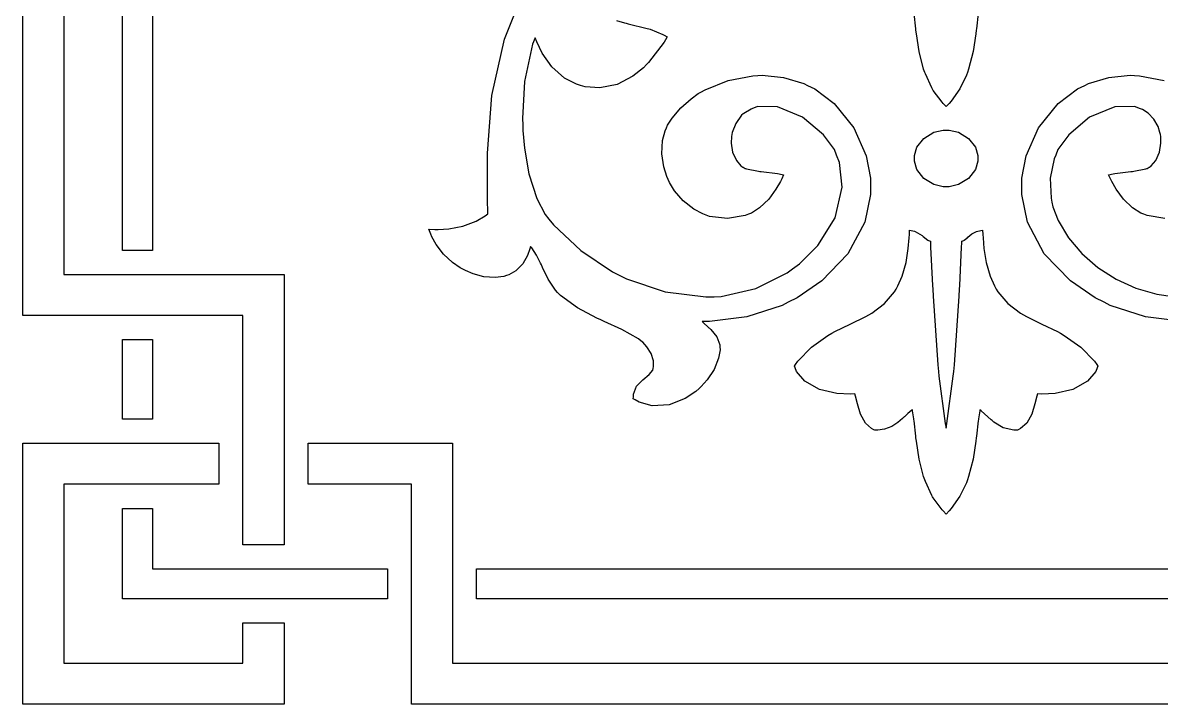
# Model space of a CAD drawing. Extents: x 0 to 1426, y 0 to 829.
# Drawn here: x 0.1 to 107.8, y 594.7 to 659.2 of the extents above; entities that cross this region are included whole.
import ezdxf

# ---------------------------------------------------------------- set-up
doc = ezdxf.new("R2010")
doc.units = 0
doc.layers.get('0').update_dxf_attribs({"linetype": 'CONTINUOUS'})

msp = doc.modelspace()

# ---------------------------------------------------------------- linework, layer by layer
at = {"color": 0}
for p, q in [((0.1034, 631.472), (0.1034, 779.801)), ((0.1034, 631.472), (0.1034, 779.801)), ((3.9908, 775.914), (3.9908, 635.356)), ((3.9908, 775.914), (3.9908, 635.356)), ((9.5567, 637.639), (9.5567, 773.635)), ((9.5567, 637.639), (9.5567, 773.635)), ((12.3899, 773.635), (12.3899, 637.639)), ((12.3899, 773.635), (12.3899, 637.639)), ((45.6875, 657.641), (47.3149, 661.744)), ((45.6875, 657.641), (47.3149, 661.744)), ((56.2998, 659.416), (57.0523, 659.183)), ((56.2998, 659.416), (57.0523, 659.183)), ((84.6183, 658.629), (84.4532, 660.072)), ((84.6183, 658.629), (84.4532, 660.072)), ((90.5221, 660.072), (90.3566, 658.629)), ((90.5221, 660.072), (90.3566, 658.629)), ((57.0523, 659.183), (57.2022, 659.144)), ((57.0523, 659.183), (57.2022, 659.144)), ((57.2022, 659.144), (57.3814, 659.102)), ((57.2022, 659.144), (57.3814, 659.102)), ((57.3814, 659.102), (59.1866, 658.664)), ((57.3814, 659.102), (59.1866, 658.664)), ((59.1866, 658.664), (59.3644, 658.611)), ((59.1866, 658.664), (59.3644, 658.611)), ((59.3644, 658.611), (59.4886, 658.573)), ((59.3644, 658.611), (59.4886, 658.573)), ((59.4886, 658.573), (60.682, 658.086)), ((59.4886, 658.573), (60.682, 658.086)), ((84.6363, 658.484), (84.6183, 658.629)), ((84.6363, 658.484), (84.6183, 658.629)), ((84.6762, 658.146), (84.6363, 658.484)), ((84.6762, 658.146), (84.6363, 658.484)), ((90.34, 658.484), (90.3002, 658.146)), ((90.34, 658.484), (90.3002, 658.146)), ((90.3566, 658.629), (90.34, 658.484)), ((90.3566, 658.629), (90.34, 658.484)), ((44.4955, 652.304), (45.6875, 657.641)), ((44.4955, 652.304), (45.6875, 657.641)), ((48.6089, 657.758), (48.3485, 657.154)), ((48.6089, 657.758), (48.3485, 657.154)), ((48.7497, 657.391), (48.6089, 657.758)), ((48.7497, 657.391), (48.6089, 657.758)), ((49.2689, 656.325), (48.7497, 657.391)), ((49.2689, 656.325), (48.7497, 657.391)), ((60.7921, 657.37), (59.3136, 655.422)), ((60.7921, 657.37), (59.3136, 655.422)), ((60.682, 658.086), (60.7935, 658.022)), ((60.682, 658.086), (60.7935, 658.022)), ((60.9205, 657.574), (60.7921, 657.37)), ((60.9205, 657.574), (60.7921, 657.37)), ((60.7935, 658.022), (61.0941, 657.853)), ((60.7935, 658.022), (61.0941, 657.853)), ((61.0941, 657.853), (60.9205, 657.574)), ((61.0941, 657.853), (60.9205, 657.574)), ((84.9408, 656.467), (84.6762, 658.146)), ((84.9408, 656.467), (84.6762, 658.146)), ((90.3002, 658.146), (90.0356, 656.467)), ((90.3002, 658.146), (90.0356, 656.467)), ((48.3485, 657.154), (47.5918, 653.641)), ((48.3485, 657.154), (47.5918, 653.641)), ((50.1689, 655.017), (49.2689, 656.325)), ((50.1689, 655.017), (49.2689, 656.325)), ((85.3571, 654.812), (84.9408, 656.467)), ((85.3571, 654.812), (84.9408, 656.467)), ((90.0356, 656.467), (89.6193, 654.812)), ((90.0356, 656.467), (89.6193, 654.812)), ((59.1425, 655.242), (58.8451, 654.935)), ((59.1425, 655.242), (58.8451, 654.935)), ((59.3136, 655.422), (59.1425, 655.242)), ((59.3136, 655.422), (59.1425, 655.242)), ((51.3609, 653.951), (50.1689, 655.017)), ((51.3609, 653.951), (50.1689, 655.017)), ((57.8323, 654.124), (56.3563, 653.362)), ((57.8323, 654.124), (56.3563, 653.362)), ((58.8451, 654.935), (57.8323, 654.124)), ((58.8451, 654.935), (57.8323, 654.124)), ((66.8623, 653.715), (69.1885, 654.181)), ((66.8623, 653.715), (69.1885, 654.181)), ((69.1885, 654.181), (69.6708, 654.202)), ((69.1885, 654.181), (69.6708, 654.202)), ((69.6708, 654.202), (70.0828, 654.219)), ((69.6708, 654.202), (70.0828, 654.219)), ((70.0828, 654.219), (72.0947, 654.015)), ((70.0828, 654.219), (72.0947, 654.015)), ((72.0947, 654.015), (74.0117, 653.429)), ((72.0947, 654.015), (74.0117, 653.429)), ((85.4728, 654.491), (85.3571, 654.812)), ((85.4728, 654.491), (85.3571, 654.812)), ((85.5211, 654.353), (85.4728, 654.491)), ((85.5211, 654.353), (85.4728, 654.491)), ((86.1314, 653.03), (85.5211, 654.353)), ((86.1314, 653.03), (85.5211, 654.353)), ((89.4084, 654.226), (88.798, 652.949)), ((89.4084, 654.226), (88.798, 652.949)), ((89.5036, 654.491), (89.4084, 654.226)), ((89.5036, 654.491), (89.4084, 654.226)), ((89.6193, 654.812), (89.5036, 654.491)), ((89.6193, 654.812), (89.5036, 654.491)), ((100.965, 653.429), (102.88, 654.015)), ((100.965, 653.429), (102.88, 654.015)), ((102.88, 654.015), (104.894, 654.219)), ((102.88, 654.015), (104.894, 654.219)), ((104.894, 654.219), (105.306, 654.202)), ((104.894, 654.219), (105.306, 654.202)), ((105.306, 654.202), (105.788, 654.181)), ((105.306, 654.202), (105.788, 654.181)), ((105.788, 654.181), (108.114, 653.715)), ((105.788, 654.181), (108.114, 653.715)), ((47.5918, 653.641), (47.3936, 650.138)), ((47.5918, 653.641), (47.3936, 650.138)), ((52.4951, 653.369), (51.3609, 653.951)), ((52.4951, 653.369), (51.3609, 653.951)), ((52.8959, 653.26), (52.4951, 653.369)), ((52.8959, 653.26), (52.4951, 653.369)), ((53.3315, 653.143), (52.8959, 653.26)), ((53.3315, 653.143), (52.8959, 653.26)), ((54.7109, 653.045), (53.3315, 653.143)), ((54.7109, 653.045), (53.3315, 653.143)), ((56.3563, 653.362), (54.7109, 653.045)), ((56.3563, 653.362), (54.7109, 653.045)), ((64.6811, 652.843), (66.8623, 653.715)), ((64.6811, 652.843), (66.8623, 653.715)), ((74.0117, 653.429), (74.3768, 653.256)), ((74.0117, 653.429), (74.3768, 653.256)), ((74.3768, 653.256), (75.0563, 652.932)), ((74.3768, 653.256), (75.0563, 652.932)), ((75.0563, 652.932), (76.9013, 651.542)), ((75.0563, 652.932), (76.9013, 651.542)), ((86.2058, 652.903), (86.1314, 653.03)), ((86.2058, 652.903), (86.1314, 653.03)), ((88.798, 652.949), (87.9754, 651.778)), ((88.798, 652.949), (87.9754, 651.778)), ((98.075, 651.542), (99.9201, 652.932)), ((98.075, 651.542), (99.9201, 652.932)), ((99.9201, 652.932), (100.601, 653.256)), ((99.9201, 652.932), (100.601, 653.256)), ((100.601, 653.256), (100.965, 653.429)), ((100.601, 653.256), (100.965, 653.429)), ((44.0877, 646.846), (44.4955, 652.304)), ((44.0877, 646.846), (44.4955, 652.304)), ((62.3919, 651.129), (63.3483, 651.993)), ((62.3919, 651.129), (63.3483, 651.993)), ((63.3483, 651.993), (64.0263, 652.487)), ((63.3483, 651.993), (64.0263, 652.487)), ((64.0263, 652.487), (64.2705, 652.621)), ((64.0263, 652.487), (64.2705, 652.621)), ((64.2705, 652.621), (64.6811, 652.843)), ((64.2705, 652.621), (64.6811, 652.843)), ((86.275, 652.784), (86.2058, 652.903)), ((86.275, 652.784), (86.2058, 652.903)), ((87.1044, 651.665), (86.275, 652.784)), ((87.1044, 651.665), (86.275, 652.784)), ((61.5597, 650.169), (62.3919, 651.129)), ((61.5597, 650.169), (62.3919, 651.129)), ((69.0245, 651.023), (68.3341, 650.61)), ((69.0245, 651.023), (68.3341, 650.61)), ((69.1032, 651.051), (69.0245, 651.023)), ((69.1032, 651.051), (69.0245, 651.023)), ((69.6475, 651.26), (69.1032, 651.051)), ((69.6475, 651.26), (69.1032, 651.051)), ((71.5338, 651.221), (69.6475, 651.26)), ((71.5338, 651.221), (69.6475, 651.26)), ((73.9084, 650.244), (71.5338, 651.221)), ((73.9084, 650.244), (71.5338, 651.221)), ((76.9013, 651.542), (78.7576, 649.256)), ((76.9013, 651.542), (78.7576, 649.256)), ((87.201, 651.563), (87.1044, 651.665)), ((87.201, 651.563), (87.1044, 651.665)), ((87.4889, 651.256), (87.201, 651.563)), ((87.4889, 651.256), (87.201, 651.563)), ((87.7757, 651.563), (87.4889, 651.256)), ((87.7757, 651.563), (87.4889, 651.256)), ((87.9754, 651.778), (87.7757, 651.563)), ((87.9754, 651.778), (87.7757, 651.563)), ((96.2187, 649.256), (98.075, 651.542)), ((96.2187, 649.256), (98.075, 651.542)), ((103.443, 651.221), (101.069, 650.244)), ((103.443, 651.221), (101.069, 650.244)), ((105.329, 651.26), (103.443, 651.221)), ((105.329, 651.26), (103.443, 651.221)), ((105.875, 651.051), (105.329, 651.26)), ((105.875, 651.051), (105.329, 651.26)), ((106.068, 650.981), (105.875, 651.051)), ((106.068, 650.981), (105.875, 651.051)), ((106.606, 650.639), (106.068, 650.981)), ((106.606, 650.639), (106.068, 650.981)), ((47.3936, 650.138), (47.414, 649.538)), ((47.3936, 650.138), (47.414, 649.538)), ((61.1159, 649.503), (61.5597, 650.169)), ((61.1159, 649.503), (61.5597, 650.169)), ((68.126, 650.434), (67.5721, 649.665)), ((68.126, 650.434), (67.5721, 649.665)), ((68.2734, 650.561), (68.126, 650.434)), ((68.2734, 650.561), (68.126, 650.434)), ((68.3341, 650.61), (68.2734, 650.561)), ((68.3341, 650.61), (68.2734, 650.561)), ((75.8818, 648.575), (73.9084, 650.244)), ((75.8818, 648.575), (73.9084, 650.244)), ((101.069, 650.244), (99.0946, 648.575)), ((101.069, 650.244), (99.0946, 648.575)), ((107.16, 650.06), (106.606, 650.639)), ((107.16, 650.06), (106.606, 650.639)), ((107.544, 649.369), (107.16, 650.06)), ((107.544, 649.369), (107.16, 650.06)), ((47.414, 649.538), (47.432, 648.984)), ((47.414, 649.538), (47.432, 648.984)), ((47.432, 648.984), (47.5823, 647.319)), ((47.432, 648.984), (47.5823, 647.319)), ((60.6612, 648.042), (60.894, 648.974)), ((60.6612, 648.042), (60.894, 648.974)), ((60.894, 648.974), (61.0154, 649.263)), ((60.894, 648.974), (61.0154, 649.263)), ((61.0154, 649.263), (61.1159, 649.503)), ((61.0154, 649.263), (61.1159, 649.503)), ((67.2137, 648.617), (67.1766, 648.416)), ((67.2137, 648.617), (67.1766, 648.416)), ((67.2454, 648.797), (67.2137, 648.617)), ((67.2454, 648.797), (67.2137, 648.617)), ((67.5721, 649.665), (67.2454, 648.797)), ((67.5721, 649.665), (67.2454, 648.797)), ((78.7576, 649.256), (79.9098, 646.599)), ((78.7576, 649.256), (79.9098, 646.599)), ((85.3666, 648.254), (86.3205, 648.832)), ((85.3666, 648.254), (86.3205, 648.832)), ((86.3205, 648.832), (87.1968, 649.041)), ((86.3205, 648.832), (87.1968, 649.041)), ((87.1968, 649.041), (87.4889, 649.041)), ((87.1968, 649.041), (87.4889, 649.041)), ((87.4889, 649.041), (87.7796, 649.041)), ((87.4889, 649.041), (87.7796, 649.041)), ((87.7796, 649.041), (88.6562, 648.832)), ((87.7796, 649.041), (88.6562, 648.832)), ((88.6562, 648.832), (89.6098, 648.254)), ((88.6562, 648.832), (89.6098, 648.254)), ((95.0655, 646.599), (96.2187, 649.256)), ((95.0655, 646.599), (96.2187, 649.256)), ((107.728, 648.808), (107.544, 649.369)), ((107.728, 648.808), (107.544, 649.369)), ((107.764, 648.617), (107.728, 648.808)), ((107.764, 648.617), (107.728, 648.808)), ((107.8, 648.416), (107.764, 648.617)), ((107.8, 648.416), (107.764, 648.617)), ((60.5815, 646.79), (60.6612, 648.042)), ((60.5815, 646.79), (60.6612, 648.042)), ((67.1766, 648.416), (67.1544, 647.795)), ((67.1766, 648.416), (67.1544, 647.795)), ((67.1544, 647.795), (67.2842, 646.938)), ((67.1544, 647.795), (67.2842, 646.938)), ((76.9098, 647.192), (75.8818, 648.575)), ((76.9098, 647.192), (75.8818, 648.575)), ((84.7245, 647.404), (85.3666, 648.254)), ((84.7245, 647.404), (85.3666, 648.254)), ((89.6098, 648.254), (90.2518, 647.404)), ((89.6098, 648.254), (90.2518, 647.404)), ((99.0946, 648.575), (98.0666, 647.188)), ((99.0946, 648.575), (98.0666, 647.188)), ((107.692, 646.938), (107.822, 647.795)), ((107.692, 646.938), (107.822, 647.795)), ((107.822, 647.795), (107.8, 648.416)), ((107.822, 647.795), (107.8, 648.416)), ((44.0806, 642.546), (44.0877, 646.846)), ((44.0806, 642.546), (44.0877, 646.846)), ((47.5823, 647.319), (48.0053, 644.899)), ((47.5823, 647.319), (48.0053, 644.899)), ((60.7603, 645.541), (60.5815, 646.79)), ((60.7603, 645.541), (60.5815, 646.79)), ((67.2842, 646.938), (67.6381, 646.151)), ((67.2842, 646.938), (67.6381, 646.151)), ((77.1179, 646.673), (76.9098, 647.192)), ((77.1179, 646.673), (76.9098, 647.192)), ((77.3987, 645.978), (77.1179, 646.673)), ((77.3987, 645.978), (77.1179, 646.673)), ((79.9098, 646.599), (80.3148, 644.493)), ((79.9098, 646.599), (80.3148, 644.493)), ((84.4889, 646.617), (84.7245, 647.404)), ((84.4889, 646.617), (84.7245, 647.404)), ((84.4889, 646.356), (84.4889, 646.617)), ((84.4889, 646.356), (84.4889, 646.617)), ((90.2518, 647.404), (90.4889, 646.617)), ((90.2518, 647.404), (90.4889, 646.617)), ((90.4889, 646.617), (90.4889, 646.356)), ((90.4889, 646.617), (90.4889, 646.356)), ((94.6616, 644.493), (95.0655, 646.599)), ((94.6616, 644.493), (95.0655, 646.599)), ((97.8599, 646.673), (97.7138, 646.314)), ((97.8599, 646.673), (97.7138, 646.314)), ((98.0666, 647.188), (97.8599, 646.673)), ((98.0666, 647.188), (97.8599, 646.673)), ((107.338, 646.151), (107.692, 646.938)), ((107.338, 646.151), (107.692, 646.938)), ((61.0514, 644.627), (60.7603, 645.541)), ((61.0514, 644.627), (60.7603, 645.541)), ((67.6381, 646.151), (68.0724, 645.65)), ((67.6381, 646.151), (68.0724, 645.65)), ((68.0724, 645.65), (68.2502, 645.534)), ((68.0724, 645.65), (68.2502, 645.534)), ((68.2502, 645.534), (68.2696, 645.52)), ((68.2502, 645.534), (68.2696, 645.52)), ((68.2696, 645.52), (68.4759, 645.407)), ((68.2696, 645.52), (68.4759, 645.407)), ((68.4759, 645.407), (68.4982, 645.396)), ((68.4759, 645.407), (68.4982, 645.396)), ((68.4982, 645.396), (68.5987, 645.354)), ((68.4982, 645.396), (68.5987, 645.354)), ((77.6594, 643.643), (77.3987, 645.978)), ((77.6594, 643.643), (77.3987, 645.978)), ((84.4889, 646.095), (84.4889, 646.356)), ((84.4889, 646.095), (84.4889, 646.356)), ((84.7245, 645.312), (84.4889, 646.095)), ((84.7245, 645.312), (84.4889, 646.095)), ((90.4889, 646.095), (90.2518, 645.312)), ((90.4889, 646.095), (90.2518, 645.312)), ((90.4889, 646.356), (90.4889, 646.095)), ((90.4889, 646.356), (90.4889, 646.095)), ((97.7138, 646.314), (97.3335, 644.469)), ((97.7138, 646.314), (97.3335, 644.469)), ((106.378, 645.354), (106.478, 645.396)), ((106.378, 645.354), (106.478, 645.396)), ((106.478, 645.396), (106.5, 645.407)), ((106.478, 645.396), (106.5, 645.407)), ((106.5, 645.407), (106.707, 645.52)), ((106.5, 645.407), (106.707, 645.52)), ((106.707, 645.52), (106.728, 645.534)), ((106.707, 645.52), (106.728, 645.534)), ((106.728, 645.534), (106.904, 645.65)), ((106.728, 645.534), (106.904, 645.65)), ((106.904, 645.65), (107.338, 646.151)), ((106.904, 645.65), (107.338, 646.151)), ((48.0053, 644.899), (48.7535, 642.567)), ((48.0053, 644.899), (48.7535, 642.567)), ((61.1851, 644.342), (61.0514, 644.627)), ((61.1851, 644.342), (61.0514, 644.627)), ((61.3117, 644.066), (61.1851, 644.342)), ((61.3117, 644.066), (61.1851, 644.342)), ((68.5987, 645.354), (69.7329, 645.139)), ((68.5987, 645.354), (69.7329, 645.139)), ((69.7329, 645.139), (69.8429, 645.128)), ((69.7329, 645.139), (69.8429, 645.128)), ((69.8429, 645.128), (69.9975, 645.118)), ((69.8429, 645.128), (69.9975, 645.118)), ((69.9975, 645.118), (71.5229, 644.931)), ((69.9975, 645.118), (71.5229, 644.931)), ((71.5229, 644.931), (71.676, 644.895)), ((71.5229, 644.931), (71.676, 644.895)), ((71.676, 644.895), (72.1127, 644.8)), ((71.676, 644.895), (72.1127, 644.8)), ((71.9296, 644.433), (71.8026, 644.179)), ((71.9296, 644.433), (71.8026, 644.179)), ((72.1127, 644.8), (71.9296, 644.433)), ((72.1127, 644.8), (71.9296, 644.433)), ((80.3148, 644.493), (80.3219, 643.788)), ((80.3148, 644.493), (80.3219, 643.788)), ((85.3666, 644.458), (84.7245, 645.312)), ((85.3666, 644.458), (84.7245, 645.312)), ((86.3205, 643.883), (85.3666, 644.458)), ((86.3205, 643.883), (85.3666, 644.458)), ((89.6098, 644.458), (88.6562, 643.883)), ((89.6098, 644.458), (88.6562, 643.883)), ((90.2518, 645.312), (89.6098, 644.458)), ((90.2518, 645.312), (89.6098, 644.458)), ((94.6549, 643.788), (94.6616, 644.493)), ((94.6549, 643.788), (94.6616, 644.493)), ((97.3335, 644.469), (97.415, 642.592)), ((97.3335, 644.469), (97.415, 642.592)), ((102.865, 644.8), (103.3, 644.895)), ((102.865, 644.8), (103.3, 644.895)), ((103.047, 644.433), (102.865, 644.8)), ((103.047, 644.433), (102.865, 644.8)), ((103.172, 644.179), (103.047, 644.433)), ((103.172, 644.179), (103.047, 644.433)), ((103.3, 644.895), (103.452, 644.931)), ((103.3, 644.895), (103.452, 644.931)), ((103.452, 644.931), (104.979, 645.118)), ((103.452, 644.931), (104.979, 645.118)), ((104.979, 645.118), (105.135, 645.128)), ((104.979, 645.118), (105.135, 645.128)), ((105.135, 645.128), (105.243, 645.139)), ((105.135, 645.128), (105.243, 645.139)), ((105.243, 645.139), (106.378, 645.354)), ((105.243, 645.139), (106.378, 645.354)), ((61.7954, 643.287), (61.3117, 644.066)), ((61.7954, 643.287), (61.3117, 644.066)), ((62.6057, 642.341), (61.7954, 643.287)), ((62.6057, 642.341), (61.7954, 643.287)), ((71.3825, 643.442), (70.6949, 642.482)), ((71.3825, 643.442), (70.6949, 642.482)), ((71.8026, 644.179), (71.3825, 643.442)), ((71.8026, 644.179), (71.3825, 643.442)), ((76.9895, 640.733), (77.6594, 643.643)), ((76.9895, 640.733), (77.6594, 643.643)), ((80.3219, 643.788), (80.33, 642.927)), ((80.3219, 643.788), (80.33, 642.927)), ((87.1968, 643.671), (86.3205, 643.883)), ((87.1968, 643.671), (86.3205, 643.883)), ((87.4889, 643.671), (87.1968, 643.671)), ((87.4889, 643.671), (87.1968, 643.671)), ((87.7796, 643.671), (87.4889, 643.671)), ((87.7796, 643.671), (87.4889, 643.671)), ((88.6562, 643.883), (87.7796, 643.671)), ((88.6562, 643.883), (87.7796, 643.671)), ((94.6464, 642.927), (94.6549, 643.788)), ((94.6464, 642.927), (94.6549, 643.788)), ((103.594, 643.442), (103.172, 644.179)), ((103.594, 643.442), (103.172, 644.179)), ((104.282, 642.482), (103.594, 643.442)), ((104.282, 642.482), (103.594, 643.442)), ((44.1096, 641.114), (44.0806, 642.546)), ((44.1096, 641.114), (44.0806, 642.546)), ((48.7535, 642.567), (49.5459, 641.043)), ((48.7535, 642.567), (49.5459, 641.043)), ((63.6005, 641.558), (62.6057, 642.341)), ((63.6005, 641.558), (62.6057, 642.341)), ((70.6949, 642.482), (69.8391, 641.66)), ((70.6949, 642.482), (69.8391, 641.66)), ((80.33, 642.927), (79.78, 640.334)), ((80.33, 642.927), (79.78, 640.334)), ((95.195, 640.334), (94.6464, 642.927)), ((95.195, 640.334), (94.6464, 642.927)), ((97.415, 642.592), (97.5004, 642.218)), ((97.415, 642.592), (97.5004, 642.218)), ((97.5004, 642.218), (97.6009, 641.77)), ((97.5004, 642.218), (97.6009, 641.77)), ((105.137, 641.66), (104.282, 642.482)), ((105.137, 641.66), (104.282, 642.482)), ((43.852, 640.916), (44.1096, 641.114)), ((43.852, 640.916), (44.1096, 641.114)), ((64.4631, 641.1), (63.6005, 641.558)), ((64.4631, 641.1), (63.6005, 641.558)), ((64.7679, 640.99), (64.4631, 641.1)), ((64.7679, 640.99), (64.4631, 641.1)), ((68.7888, 641.071), (68.4611, 640.951)), ((68.7888, 641.071), (68.4611, 640.951)), ((69.0658, 641.177), (68.7888, 641.071)), ((69.0658, 641.177), (68.7888, 641.071)), ((69.8391, 641.66), (69.0658, 641.177)), ((69.8391, 641.66), (69.0658, 641.177)), ((97.6009, 641.77), (98.0997, 640.472)), ((97.6009, 641.77), (98.0997, 640.472)), ((105.911, 641.177), (105.137, 641.66)), ((105.911, 641.177), (105.137, 641.66)), ((106.189, 641.071), (105.911, 641.177)), ((106.189, 641.071), (105.911, 641.177)), ((106.516, 640.951), (106.189, 641.071)), ((106.516, 640.951), (106.189, 641.071)), ((41.7601, 639.946), (43.0004, 640.426)), ((41.7601, 639.946), (43.0004, 640.426)), ((43.0004, 640.426), (43.852, 640.916)), ((43.0004, 640.426), (43.852, 640.916)), ((49.5459, 641.043), (49.9015, 640.609)), ((49.5459, 641.043), (49.9015, 640.609)), ((49.9015, 640.609), (50.3396, 640.073)), ((49.9015, 640.609), (50.3396, 640.073)), ((50.3396, 640.073), (52.9096, 637.632)), ((50.3396, 640.073), (52.9096, 637.632)), ((65.0984, 640.87), (64.7679, 640.99)), ((65.0984, 640.87), (64.7679, 640.99)), ((66.7854, 640.669), (65.0984, 640.87)), ((66.7854, 640.669), (65.0984, 640.87)), ((68.4611, 640.951), (66.7854, 640.669)), ((68.4611, 640.951), (66.7854, 640.669)), ((75.3456, 638.101), (76.9895, 640.733)), ((75.3456, 638.101), (76.9895, 640.733)), ((79.78, 640.334), (78.1953, 637.307)), ((79.78, 640.334), (78.1953, 637.307)), ((96.7811, 637.307), (95.195, 640.334)), ((96.7811, 637.307), (95.195, 640.334)), ((98.0997, 640.472), (99.0604, 638.835)), ((98.0997, 640.472), (99.0604, 638.835)), ((108.19, 640.669), (106.516, 640.951)), ((108.19, 640.669), (106.516, 640.951)), ((38.716, 639.187), (38.5216, 639.667)), ((38.5216, 639.667), (39.0924, 639.636)), ((38.716, 639.187), (38.5216, 639.667)), ((38.5216, 639.667), (39.0924, 639.636)), ((38.8193, 638.93), (38.716, 639.187)), ((38.8193, 638.93), (38.716, 639.187)), ((39.2299, 638.2), (38.8193, 638.93)), ((39.2299, 638.2), (38.8193, 638.93)), ((39.0924, 639.636), (39.4272, 639.618)), ((39.0924, 639.636), (39.4272, 639.618)), ((39.4272, 639.618), (40.4386, 639.678)), ((39.4272, 639.618), (40.4386, 639.678)), ((40.4386, 639.678), (41.7601, 639.946)), ((40.4386, 639.678), (41.7601, 639.946)), ((83.9982, 638.821), (84.0133, 639.145)), ((83.9982, 638.821), (84.0133, 639.145)), ((84.0133, 639.145), (84.0327, 639.565)), ((84.0133, 639.145), (84.0327, 639.565)), ((84.0327, 639.565), (84.4846, 639.456)), ((84.0327, 639.565), (84.4846, 639.456)), ((84.4846, 639.456), (84.5661, 639.438)), ((84.4846, 639.456), (84.5661, 639.438)), ((84.5661, 639.438), (85.2276, 639.064)), ((84.5661, 639.438), (85.2276, 639.064)), ((85.2276, 639.064), (85.2868, 639.008)), ((85.2276, 639.064), (85.2868, 639.008)), ((85.2868, 639.008), (85.3253, 638.976)), ((85.2868, 639.008), (85.3253, 638.976)), ((85.3253, 638.976), (85.7567, 638.62)), ((85.3253, 638.976), (85.7567, 638.62)), ((89.5572, 638.888), (89.9294, 639.202)), ((89.5572, 638.888), (89.9294, 639.202)), ((89.9294, 639.202), (90.376, 639.427)), ((89.9294, 639.202), (90.376, 639.427)), ((90.376, 639.427), (90.4931, 639.456)), ((90.376, 639.427), (90.4931, 639.456)), ((90.4931, 639.456), (90.9451, 639.565)), ((90.4931, 639.456), (90.9451, 639.565)), ((90.9451, 639.565), (90.9645, 639.145)), ((90.9451, 639.565), (90.9645, 639.145)), ((90.9645, 639.145), (90.9782, 638.821)), ((90.9645, 639.145), (90.9782, 638.821)), ((39.9302, 637.3), (39.2299, 638.2)), ((39.9302, 637.3), (39.2299, 638.2)), ((48.1513, 638.013), (48.1005, 637.794)), ((48.1513, 638.013), (48.1005, 637.794)), ((48.2656, 637.886), (48.1513, 638.013)), ((48.2656, 637.886), (48.1513, 638.013)), ((48.7345, 637.198), (48.2656, 637.886)), ((48.7345, 637.198), (48.2656, 637.886)), ((73.6134, 636.372), (75.3456, 638.101)), ((73.6134, 636.372), (75.3456, 638.101)), ((83.6937, 636.503), (83.91, 637.836)), ((83.6937, 636.503), (83.91, 637.836)), ((83.91, 637.836), (83.9982, 638.821)), ((83.91, 637.836), (83.9982, 638.821)), ((85.7567, 638.62), (85.8051, 638.595)), ((85.7567, 638.62), (85.8051, 638.595)), ((85.8051, 638.595), (85.9938, 638.507)), ((85.8051, 638.595), (85.9938, 638.507)), ((85.9938, 638.507), (86.0033, 638.316)), ((85.9938, 638.507), (86.0033, 638.316)), ((86.0033, 638.316), (86.0213, 637.953)), ((86.0033, 638.316), (86.0213, 637.953)), ((86.0213, 637.953), (86.2005, 634.326)), ((86.0213, 637.953), (86.2005, 634.326)), ((88.7748, 634.326), (88.955, 637.953)), ((88.7748, 634.326), (88.955, 637.953)), ((88.955, 637.953), (88.9744, 638.316)), ((88.955, 637.953), (88.9744, 638.316)), ((88.9744, 638.316), (88.984, 638.507)), ((88.9744, 638.316), (88.984, 638.507)), ((88.984, 638.507), (89.1716, 638.595)), ((88.984, 638.507), (89.1716, 638.595)), ((89.1716, 638.595), (89.2006, 638.609)), ((89.1716, 638.595), (89.2006, 638.609)), ((89.2006, 638.609), (89.4539, 638.792)), ((89.2006, 638.609), (89.4539, 638.792)), ((89.4539, 638.792), (89.4775, 638.814)), ((89.4539, 638.792), (89.4775, 638.814)), ((89.4775, 638.814), (89.5572, 638.888)), ((89.4775, 638.814), (89.5572, 638.888)), ((90.9782, 638.821), (91.065, 637.836)), ((90.9782, 638.821), (91.065, 637.836)), ((91.065, 637.836), (91.2813, 636.503)), ((91.065, 637.836), (91.2813, 636.503)), ((99.0604, 638.835), (100.328, 637.339)), ((99.0604, 638.835), (100.328, 637.339)), ((12.3899, 637.639), (9.5567, 637.639)), ((12.3899, 637.639), (9.5567, 637.639)), ((40.7843, 636.513), (39.9302, 637.3)), ((40.7843, 636.513), (39.9302, 637.3)), ((47.8688, 637.148), (47.414, 636.362)), ((47.8688, 637.148), (47.414, 636.362)), ((48.1005, 637.794), (47.8688, 637.148)), ((48.1005, 637.794), (47.8688, 637.148)), ((49.1148, 636.443), (48.7345, 637.198)), ((49.1148, 636.443), (48.7345, 637.198)), ((52.9096, 637.632), (55.9001, 635.617)), ((52.9096, 637.632), (55.9001, 635.617)), ((78.1953, 637.307), (75.7287, 634.76)), ((78.1953, 637.307), (75.7287, 634.76)), ((99.2463, 634.76), (96.7811, 637.307)), ((99.2463, 634.76), (96.7811, 637.307)), ((100.328, 637.339), (101.852, 636.02)), ((100.328, 637.339), (101.852, 636.02)), ((41.5078, 636.009), (40.7843, 636.513)), ((41.5078, 636.009), (40.7843, 636.513)), ((41.7643, 635.864), (41.5078, 636.009)), ((41.7643, 635.864), (41.5078, 636.009)), ((41.9915, 635.741), (41.7643, 635.864)), ((41.9915, 635.741), (41.7643, 635.864)), ((42.715, 635.43), (41.9915, 635.741)), ((42.715, 635.43), (41.9915, 635.741)), ((46.7568, 635.716), (46.101, 635.339)), ((46.7568, 635.716), (46.101, 635.339)), ((47.414, 636.362), (46.7568, 635.716)), ((47.414, 636.362), (46.7568, 635.716)), ((49.1864, 636.277), (49.1148, 636.443)), ((49.1864, 636.277), (49.1148, 636.443)), ((49.2898, 636.037), (49.1864, 636.277)), ((49.2898, 636.037), (49.1864, 636.277)), ((49.8147, 634.919), (49.2898, 636.037)), ((49.8147, 634.919), (49.2898, 636.037)), ((72.4394, 635.526), (72.9615, 635.9)), ((72.4394, 635.526), (72.9615, 635.9)), ((72.9615, 635.9), (73.6134, 636.372)), ((72.9615, 635.9), (73.6134, 636.372)), ((83.3219, 635.201), (83.6937, 636.503)), ((83.3219, 635.201), (83.6937, 636.503)), ((91.2813, 636.503), (91.6534, 635.201)), ((91.2813, 636.503), (91.6534, 635.201)), ((101.852, 636.02), (103.577, 634.919)), ((101.852, 636.02), (103.577, 634.919)), ((3.9908, 635.356), (24.8309, 635.356)), ((3.9908, 635.356), (24.8309, 635.356)), ((24.8309, 635.356), (24.8309, 609.78)), ((24.8309, 635.356), (24.8309, 609.78)), ((43.7501, 635.145), (42.715, 635.43)), ((43.7501, 635.145), (42.715, 635.43)), ((44.8179, 635.071), (43.7501, 635.145)), ((44.8179, 635.071), (43.7501, 635.145)), ((45.6173, 635.176), (44.8179, 635.071)), ((45.6173, 635.176), (44.8179, 635.071)), ((45.8682, 635.261), (45.6173, 635.176)), ((45.8682, 635.261), (45.6173, 635.176)), ((46.101, 635.339), (45.8682, 635.261)), ((46.101, 635.339), (45.8682, 635.261)), ((50.5135, 633.878), (49.8147, 634.919)), ((50.5135, 633.878), (49.8147, 634.919)), ((55.9001, 635.617), (56.5492, 635.289)), ((55.9001, 635.617), (56.5492, 635.289)), ((56.5492, 635.289), (57.234, 634.944)), ((56.5492, 635.289), (57.234, 634.944)), ((57.234, 634.944), (60.8859, 633.716)), ((57.234, 634.944), (60.8859, 633.716)), ((69.4764, 634.051), (72.4394, 635.526)), ((69.4764, 634.051), (72.4394, 635.526)), ((75.7287, 634.76), (73.3848, 633.166)), ((75.7287, 634.76), (73.3848, 633.166)), ((82.9236, 634.277), (83.3219, 635.201)), ((82.9236, 634.277), (83.3219, 635.201)), ((91.6534, 635.201), (92.0517, 634.277)), ((91.6534, 635.201), (92.0517, 634.277)), ((101.592, 633.166), (99.2463, 634.76)), ((101.592, 633.166), (99.2463, 634.76)), ((103.577, 634.919), (105.453, 634.069)), ((103.577, 634.919), (105.453, 634.069)), ((50.7047, 633.677), (50.5135, 633.878)), ((50.7047, 633.677), (50.5135, 633.878)), ((50.9834, 633.388), (50.7047, 633.677)), ((50.9834, 633.388), (50.7047, 633.677)), ((60.8859, 633.716), (64.7442, 633.236)), ((60.8859, 633.716), (64.7442, 633.236)), ((66.2079, 633.286), (69.4764, 634.051)), ((66.2079, 633.286), (69.4764, 634.051)), ((81.6434, 632.612), (82.5983, 633.726)), ((81.6434, 632.612), (82.5983, 633.726)), ((82.5983, 633.726), (82.7553, 633.991)), ((82.5983, 633.726), (82.7553, 633.991)), ((82.7553, 633.991), (82.9236, 634.277)), ((82.7553, 633.991), (82.9236, 634.277)), ((86.2005, 634.326), (86.2196, 633.963)), ((86.2005, 634.326), (86.2196, 633.963)), ((86.2196, 633.963), (86.2528, 633.314)), ((86.2196, 633.963), (86.2528, 633.314)), ((88.7222, 633.314), (88.7568, 633.963)), ((88.7222, 633.314), (88.7568, 633.963)), ((88.7568, 633.963), (88.7748, 634.326)), ((88.7568, 633.963), (88.7748, 634.326)), ((92.0517, 634.277), (92.2211, 633.991)), ((92.0517, 634.277), (92.2211, 633.991)), ((92.2211, 633.991), (92.378, 633.726)), ((92.2211, 633.991), (92.378, 633.726)), ((92.378, 633.726), (93.333, 632.612)), ((92.378, 633.726), (93.333, 632.612)), ((105.453, 634.069), (107.425, 633.504)), ((105.453, 634.069), (107.425, 633.504)), ((52.608, 632.195), (50.9834, 633.388)), ((52.608, 632.195), (50.9834, 633.388)), ((64.7442, 633.236), (65.5341, 633.261)), ((64.7442, 633.236), (65.5341, 633.261)), ((65.5341, 633.261), (66.2079, 633.286)), ((65.5341, 633.261), (66.2079, 633.286)), ((71.961, 632.446), (68.6304, 631.366)), ((71.961, 632.446), (68.6304, 631.366)), ((72.5456, 632.753), (71.961, 632.446)), ((72.5456, 632.753), (71.961, 632.446)), ((73.3848, 633.166), (72.5456, 632.753)), ((73.3848, 633.166), (72.5456, 632.753)), ((80.4414, 631.712), (81.6434, 632.612)), ((80.4414, 631.712), (81.6434, 632.612)), ((86.2528, 633.314), (86.7008, 626.83)), ((86.2528, 633.314), (86.7008, 626.83)), ((88.2756, 626.83), (88.7222, 633.314)), ((88.2756, 626.83), (88.7222, 633.314)), ((93.333, 632.612), (94.5349, 631.712)), ((93.333, 632.612), (94.5349, 631.712)), ((102.431, 632.753), (101.592, 633.166)), ((102.431, 632.753), (101.592, 633.166)), ((103.014, 632.446), (102.431, 632.753)), ((103.014, 632.446), (102.431, 632.753)), ((106.345, 631.366), (103.014, 632.446)), ((106.345, 631.366), (103.014, 632.446)), ((107.425, 633.504), (108.937, 633.278)), ((107.425, 633.504), (108.937, 633.278)), ((20.9448, 631.472), (0.1034, 631.472)), ((20.9448, 631.472), (0.1034, 631.472)), ((20.9448, 609.78), (20.9448, 631.472)), ((20.9448, 609.78), (20.9448, 631.472)), ((54.4311, 631.246), (52.608, 632.195)), ((54.4311, 631.246), (52.608, 632.195)), ((68.6304, 631.366), (65.0917, 630.904)), ((68.6304, 631.366), (65.0917, 630.904)), ((78.4172, 630.668), (79.8809, 631.391)), ((78.4172, 630.668), (79.8809, 631.391)), ((79.8809, 631.391), (80.1617, 631.55)), ((79.8809, 631.391), (80.1617, 631.55)), ((80.1617, 631.55), (80.4414, 631.712)), ((80.1617, 631.55), (80.4414, 631.712)), ((94.5349, 631.712), (94.8161, 631.55)), ((94.5349, 631.712), (94.8161, 631.55)), ((94.8161, 631.55), (95.0958, 631.391)), ((94.8161, 631.55), (95.0958, 631.391)), ((95.0958, 631.391), (96.5592, 630.668)), ((95.0958, 631.391), (96.5592, 630.668)), ((109.885, 630.904), (106.345, 631.366)), ((109.885, 630.904), (106.345, 631.366)), ((54.81, 631.074), (54.4311, 631.246)), ((54.81, 631.074), (54.4311, 631.246)), ((55.1258, 630.932), (54.81, 631.074)), ((55.1258, 630.932), (54.81, 631.074)), ((56.8015, 630.174), (55.1258, 630.932)), ((56.8015, 630.174), (55.1258, 630.932)), ((65.0917, 630.904), (64.4052, 630.904)), ((64.4052, 630.904), (64.4606, 630.851)), ((65.0917, 630.904), (64.4052, 630.904)), ((64.4052, 630.904), (64.4606, 630.851)), ((64.4606, 630.851), (65.0448, 630.329)), ((64.4606, 630.851), (65.0448, 630.329)), ((65.0448, 630.329), (65.0956, 630.283)), ((65.0448, 630.329), (65.0956, 630.283)), ((76.9468, 629.955), (78.4172, 630.668)), ((76.9468, 629.955), (78.4172, 630.668)), ((96.5592, 630.668), (98.0295, 629.955)), ((96.5592, 630.668), (98.0295, 629.955)), ((9.5526, 621.683), (9.5526, 629.222)), ((9.5526, 629.222), (12.3941, 629.222)), ((9.5526, 621.683), (9.5526, 629.222)), ((9.5526, 629.222), (12.3941, 629.222)), ((12.3941, 629.222), (12.3941, 621.683)), ((12.3941, 629.222), (12.3941, 621.683)), ((58.3752, 629.281), (56.8015, 630.174)), ((58.3752, 629.281), (56.8015, 630.174)), ((58.6398, 629.07), (58.3752, 629.281)), ((58.6398, 629.07), (58.3752, 629.281)), ((65.0956, 630.283), (65.2336, 630.153)), ((65.0956, 630.283), (65.2336, 630.153)), ((65.2336, 630.153), (65.7751, 629.479)), ((65.2336, 630.153), (65.7751, 629.479)), ((65.7751, 629.479), (66.0647, 628.696)), ((65.7751, 629.479), (66.0647, 628.696)), ((74.7518, 628.498), (76.3076, 629.602)), ((74.7518, 628.498), (76.3076, 629.602)), ((76.3076, 629.602), (76.6632, 629.8)), ((76.3076, 629.602), (76.6632, 629.8)), ((76.6632, 629.8), (76.9468, 629.955)), ((76.6632, 629.8), (76.9468, 629.955)), ((98.0295, 629.955), (98.3149, 629.8)), ((98.0295, 629.955), (98.3149, 629.8)), ((98.3149, 629.8), (98.6688, 629.602)), ((98.3149, 629.8), (98.6688, 629.602)), ((98.6688, 629.602), (100.223, 628.498)), ((98.6688, 629.602), (100.223, 628.498)), ((58.7872, 628.953), (58.6398, 629.07)), ((58.7872, 628.953), (58.6398, 629.07)), ((59.1785, 628.534), (58.7872, 628.953)), ((59.1785, 628.534), (58.7872, 628.953)), ((59.5796, 627.899), (59.1785, 628.534)), ((59.5796, 627.899), (59.1785, 628.534)), ((66.0961, 628.248), (65.9613, 627.44)), ((66.0961, 628.248), (65.9613, 627.44)), ((66.0647, 628.696), (66.0785, 628.512)), ((66.0647, 628.696), (66.0785, 628.512)), ((66.0785, 628.512), (66.0961, 628.248)), ((66.0785, 628.512), (66.0961, 628.248)), ((73.4589, 627.151), (74.7518, 628.498)), ((73.4589, 627.151), (74.7518, 628.498)), ((100.223, 628.498), (101.517, 627.151)), ((100.223, 628.498), (101.517, 627.151)), ((59.7902, 627.2), (59.5796, 627.899)), ((59.7902, 627.2), (59.5796, 627.899)), ((59.8015, 626.65), (59.7902, 627.2)), ((59.8015, 626.65), (59.7902, 627.2)), ((65.9613, 627.44), (65.5299, 626.385)), ((65.9613, 627.44), (65.5299, 626.385)), ((73.2345, 626.837), (73.4589, 627.151)), ((73.2345, 626.837), (73.4589, 627.151)), ((101.517, 627.151), (101.743, 626.837)), ((101.517, 627.151), (101.743, 626.837)), ((59.3852, 625.884), (59.7242, 626.318)), ((59.3852, 625.884), (59.7242, 626.318)), ((59.7242, 626.318), (59.7627, 626.477)), ((59.7242, 626.318), (59.7627, 626.477)), ((59.7627, 626.477), (59.8015, 626.65)), ((59.7627, 626.477), (59.8015, 626.65)), ((65.5299, 626.385), (64.8794, 625.408)), ((65.5299, 626.385), (64.8794, 625.408)), ((73.1365, 626.696), (73.2345, 626.837)), ((73.1365, 626.696), (73.2345, 626.837)), ((73.1957, 626.544), (73.1365, 626.696)), ((73.1957, 626.544), (73.1365, 626.696)), ((73.3323, 626.195), (73.1957, 626.544)), ((73.3323, 626.195), (73.1957, 626.544)), ((74.1056, 625.284), (73.3323, 626.195)), ((74.1056, 625.284), (73.3323, 626.195)), ((86.7008, 626.83), (86.7653, 626.184)), ((86.7008, 626.83), (86.7653, 626.184)), ((86.7653, 626.184), (86.8094, 625.736)), ((86.7653, 626.184), (86.8094, 625.736)), ((88.1669, 625.736), (88.2124, 626.184)), ((88.1669, 625.736), (88.2124, 626.184)), ((88.2124, 626.184), (88.2756, 626.83)), ((88.2124, 626.184), (88.2756, 626.83)), ((101.644, 626.195), (100.87, 625.284)), ((101.644, 626.195), (100.87, 625.284)), ((101.781, 626.544), (101.644, 626.195)), ((101.781, 626.544), (101.644, 626.195)), ((101.743, 626.837), (101.841, 626.696)), ((101.743, 626.837), (101.841, 626.696)), ((101.841, 626.696), (101.781, 626.544)), ((101.841, 626.696), (101.781, 626.544)), ((58.1918, 624.784), (58.7745, 625.397)), ((58.1918, 624.784), (58.7745, 625.397)), ((58.7745, 625.397), (59.3852, 625.884)), ((58.7745, 625.397), (59.3852, 625.884)), ((64.8794, 625.408), (64.3199, 624.769)), ((64.8794, 625.408), (64.3199, 624.769)), ((75.5026, 624.494), (74.1056, 625.284)), ((75.5026, 624.494), (74.1056, 625.284)), ((86.8094, 625.736), (87.4078, 621.266)), ((86.8094, 625.736), (87.4078, 621.266)), ((87.569, 621.266), (88.1669, 625.736)), ((87.569, 621.266), (88.1669, 625.736)), ((100.87, 625.284), (99.4724, 624.494)), ((100.87, 625.284), (99.4724, 624.494)), ((57.8954, 623.792), (57.9078, 624.043)), ((57.8954, 623.792), (57.9078, 624.043)), ((57.9078, 624.043), (58.1918, 624.784)), ((57.9078, 624.043), (58.1918, 624.784)), ((63.8129, 624.304), (62.7849, 623.616)), ((63.8129, 624.304), (62.7849, 623.616)), ((64.1131, 624.579), (63.8129, 624.304)), ((64.1131, 624.579), (63.8129, 624.304)), ((64.3199, 624.769), (64.1131, 624.579)), ((64.3199, 624.769), (64.1131, 624.579)), ((77.1592, 624.11), (75.5026, 624.494)), ((77.1592, 624.11), (75.5026, 624.494)), ((78.4281, 624.046), (77.1592, 624.11)), ((78.4281, 624.046), (77.1592, 624.11)), ((78.8472, 624.074), (78.4281, 624.046)), ((78.8472, 624.074), (78.4281, 624.046)), ((78.9132, 623.838), (78.8472, 624.074)), ((78.9132, 623.838), (78.8472, 624.074)), ((79.0857, 623.122), (78.9132, 623.838)), ((79.0857, 623.122), (78.9132, 623.838)), ((96.0632, 623.838), (95.8906, 623.122)), ((96.0632, 623.838), (95.8906, 623.122)), ((96.1305, 624.074), (96.0632, 623.838)), ((96.1305, 624.074), (96.0632, 623.838)), ((96.5482, 624.046), (96.1305, 624.074)), ((96.5482, 624.046), (96.1305, 624.074)), ((97.8158, 624.11), (96.5482, 624.046)), ((97.8158, 624.11), (96.5482, 624.046)), ((99.4724, 624.494), (97.8158, 624.11)), ((99.4724, 624.494), (97.8158, 624.11)), ((57.8845, 623.598), (57.8954, 623.792)), ((57.8845, 623.598), (57.8954, 623.792)), ((58.069, 623.492), (57.8845, 623.598)), ((58.069, 623.492), (57.8845, 623.598)), ((58.4302, 623.288), (58.069, 623.492)), ((58.4302, 623.288), (58.069, 623.492)), ((59.6745, 622.949), (58.4302, 623.288)), ((59.6745, 622.949), (58.4302, 623.288)), ((61.2771, 623.03), (59.6745, 622.949)), ((61.2771, 623.03), (59.6745, 622.949)), ((62.7849, 623.616), (61.2771, 623.03)), ((62.7849, 623.616), (61.2771, 623.03)), ((79.3831, 622.148), (79.0857, 623.122)), ((79.3831, 622.148), (79.0857, 623.122)), ((95.8906, 623.122), (95.5933, 622.148)), ((95.8906, 623.122), (95.5933, 622.148)), ((12.3941, 621.683), (9.5526, 621.683)), ((12.3941, 621.683), (9.5526, 621.683)), ((79.8643, 621.291), (79.3831, 622.148)), ((79.8643, 621.291), (79.3831, 622.148)), ((83.3684, 621.75), (82.9289, 621.365)), ((83.3684, 621.75), (82.9289, 621.365)), ((83.5078, 621.884), (83.3684, 621.75)), ((83.5078, 621.884), (83.3684, 621.75)), ((83.5325, 621.908), (83.5078, 621.884)), ((83.5325, 621.908), (83.5078, 621.884)), ((83.7957, 622.155), (83.5325, 621.908)), ((83.7957, 622.155), (83.5325, 621.908)), ((83.8232, 622.18), (83.7957, 622.155)), ((83.8232, 622.18), (83.7957, 622.155)), ((83.8592, 622.215), (83.8232, 622.18)), ((83.8592, 622.215), (83.8232, 622.18)), ((84.2479, 622.515), (83.8592, 622.215)), ((84.2479, 622.515), (83.8592, 622.215)), ((84.2906, 622.543), (84.2479, 622.515)), ((84.2906, 622.543), (84.2479, 622.515)), ((84.3058, 622.469), (84.2906, 622.543)), ((84.3058, 622.469), (84.2906, 622.543)), ((84.4254, 621.718), (84.3058, 622.469)), ((84.4254, 621.718), (84.3058, 622.469)), ((84.4352, 621.644), (84.4254, 621.718)), ((84.4352, 621.644), (84.4254, 621.718)), ((90.551, 621.718), (90.5411, 621.644)), ((90.551, 621.718), (90.5411, 621.644)), ((90.6709, 622.466), (90.551, 621.718)), ((90.6709, 622.466), (90.551, 621.718)), ((90.6872, 622.54), (90.6709, 622.466)), ((90.6872, 622.54), (90.6709, 622.466)), ((90.7962, 622.473), (90.6872, 622.54)), ((90.7962, 622.473), (90.6872, 622.54)), ((91.7455, 621.619), (90.7962, 622.473)), ((91.7455, 621.619), (90.7962, 622.473)), ((95.5933, 622.148), (95.1107, 621.291)), ((95.5933, 622.148), (95.1107, 621.291)), ((80.4362, 620.776), (79.8643, 621.291)), ((80.4362, 620.776), (79.8643, 621.291)), ((80.6595, 620.674), (80.4362, 620.776)), ((80.6595, 620.674), (80.4362, 620.776)), ((80.7392, 620.635), (80.6595, 620.674)), ((80.7392, 620.635), (80.6595, 620.674)), ((80.8274, 620.635), (80.7392, 620.635)), ((80.8274, 620.635), (80.7392, 620.635)), ((81.0355, 620.635), (80.8274, 620.635)), ((81.0355, 620.635), (80.8274, 620.635)), ((81.661, 620.72), (81.0355, 620.635)), ((81.661, 620.72), (81.0355, 620.635)), ((82.3376, 620.97), (81.661, 620.72)), ((82.3376, 620.97), (81.661, 620.72)), ((82.9289, 621.365), (82.3376, 620.97)), ((82.9289, 621.365), (82.3376, 620.97)), ((84.4532, 621.499), (84.4352, 621.644)), ((84.4532, 621.499), (84.4352, 621.644)), ((84.6183, 620.06), (84.4532, 621.499)), ((84.6183, 620.06), (84.4532, 621.499)), ((87.4078, 621.266), (87.4889, 620.818)), ((87.4078, 621.266), (87.4889, 620.818)), ((87.4889, 620.818), (87.569, 621.266)), ((87.4889, 620.818), (87.569, 621.266)), ((90.5221, 621.499), (90.3566, 620.06)), ((90.5221, 621.499), (90.3566, 620.06)), ((90.5411, 621.644), (90.5221, 621.499)), ((90.5411, 621.644), (90.5221, 621.499)), ((91.8393, 621.534), (91.7455, 621.619)), ((91.8393, 621.534), (91.7455, 621.619)), ((92.0062, 621.386), (91.8393, 621.534)), ((92.0062, 621.386), (91.8393, 621.534)), ((92.8825, 620.861), (92.0062, 621.386)), ((92.8825, 620.861), (92.0062, 621.386)), ((93.9077, 620.635), (92.8825, 620.861)), ((93.9077, 620.635), (92.8825, 620.861)), ((94.149, 620.635), (93.9077, 620.635)), ((94.149, 620.635), (93.9077, 620.635)), ((94.2386, 620.635), (94.149, 620.635)), ((94.2386, 620.635), (94.149, 620.635)), ((94.3169, 620.674), (94.2386, 620.635)), ((94.3169, 620.674), (94.2386, 620.635)), ((94.5388, 620.776), (94.3169, 620.674)), ((94.5388, 620.776), (94.3169, 620.674)), ((95.1107, 621.291), (94.5388, 620.776)), ((95.1107, 621.291), (94.5388, 620.776)), ((84.6363, 619.915), (84.6183, 620.06)), ((84.6363, 619.915), (84.6183, 620.06)), ((84.6762, 619.58), (84.6363, 619.915)), ((84.6762, 619.58), (84.6363, 619.915)), ((84.9408, 617.897), (84.6762, 619.58)), ((84.9408, 617.897), (84.6762, 619.58)), ((90.3002, 619.58), (90.0356, 617.897)), ((90.3002, 619.58), (90.0356, 617.897)), ((90.34, 619.915), (90.3002, 619.58)), ((90.34, 619.915), (90.3002, 619.58)), ((90.3566, 620.06), (90.34, 619.915)), ((90.3566, 620.06), (90.34, 619.915)), ((0.1034, 594.688), (0.1034, 619.414)), ((0.1034, 619.414), (18.6655, 619.414)), ((0.1034, 594.688), (0.1034, 619.414)), ((0.1034, 619.414), (18.6655, 619.414)), ((18.6655, 619.414), (18.6655, 615.527)), ((18.6655, 619.414), (18.6655, 615.527)), ((27.1115, 615.527), (27.1115, 619.414)), ((27.1115, 619.414), (40.7734, 619.414)), ((27.1115, 615.527), (27.1115, 619.414)), ((27.1115, 619.414), (40.7734, 619.414)), ((40.7734, 619.414), (40.7734, 598.576)), ((40.7734, 619.414), (40.7734, 598.576)), ((85.3571, 616.246), (84.9408, 617.897)), ((85.3571, 616.246), (84.9408, 617.897)), ((90.0356, 617.897), (89.6193, 616.246)), ((90.0356, 617.897), (89.6193, 616.246)), ((3.9908, 615.527), (3.9908, 598.576)), ((18.6655, 615.527), (3.9908, 615.527)), ((3.9908, 615.527), (3.9908, 598.576)), ((18.6655, 615.527), (3.9908, 615.527)), ((36.8875, 615.527), (27.1115, 615.527)), ((36.8875, 615.527), (27.1115, 615.527)), ((36.8875, 594.688), (36.8875, 615.527)), ((36.8875, 594.688), (36.8875, 615.527)), ((85.4728, 615.922), (85.3571, 616.246)), ((85.4728, 615.922), (85.3571, 616.246)), ((85.5211, 615.784), (85.4728, 615.922)), ((85.5211, 615.784), (85.4728, 615.922)), ((86.1314, 614.461), (85.5211, 615.784)), ((86.1314, 614.461), (85.5211, 615.784)), ((89.4084, 615.657), (88.798, 614.38)), ((89.4084, 615.657), (88.798, 614.38)), ((89.5036, 615.922), (89.4084, 615.657)), ((89.5036, 615.922), (89.4084, 615.657)), ((89.6193, 616.246), (89.5036, 615.922)), ((89.6193, 616.246), (89.5036, 615.922)), ((86.2058, 614.334), (86.1314, 614.461)), ((86.2058, 614.334), (86.1314, 614.461)), ((86.275, 614.214), (86.2058, 614.334)), ((86.275, 614.214), (86.2058, 614.334)), ((87.1044, 613.096), (86.275, 614.214)), ((87.1044, 613.096), (86.275, 614.214)), ((88.798, 614.38), (87.9754, 613.209)), ((88.798, 614.38), (87.9754, 613.209)), ((9.5567, 604.661), (9.5567, 613.23)), ((9.5567, 613.23), (12.3886, 613.23)), ((9.5567, 604.661), (9.5567, 613.23)), ((9.5567, 613.23), (12.3886, 613.23)), ((12.3886, 613.23), (12.3886, 607.501)), ((12.3886, 613.23), (12.3886, 607.501)), ((87.201, 612.994), (87.1044, 613.096)), ((87.201, 612.994), (87.1044, 613.096)), ((87.9754, 613.209), (87.7757, 612.994)), ((87.9754, 613.209), (87.7757, 612.994)), ((87.4889, 612.687), (87.201, 612.994)), ((87.4889, 612.687), (87.201, 612.994)), ((87.7757, 612.994), (87.4889, 612.687)), ((87.7757, 612.994), (87.4889, 612.687)), ((24.8309, 609.78), (20.9448, 609.78)), ((24.8309, 609.78), (20.9448, 609.78)), ((12.3886, 607.501), (34.6315, 607.501)), ((12.3886, 607.501), (34.6315, 607.501)), ((34.6315, 607.501), (34.6315, 604.661)), ((34.6315, 607.501), (34.6315, 604.661)), ((43.0526, 604.661), (43.0526, 607.501)), ((43.0526, 607.501), (132.012, 607.501)), ((43.0526, 604.661), (43.0526, 607.501)), ((43.0526, 607.501), (132.012, 607.501)), ((34.6315, 604.661), (9.5567, 604.661)), ((34.6315, 604.661), (9.5567, 604.661)), ((132.012, 604.661), (43.0526, 604.661)), ((132.012, 604.661), (43.0526, 604.661)), ((20.9448, 598.576), (20.9448, 602.382)), ((20.9448, 602.382), (24.8309, 602.382)), ((20.9448, 598.576), (20.9448, 602.382)), ((20.9448, 602.382), (24.8309, 602.382)), ((24.8309, 602.382), (24.8309, 594.688)), ((24.8309, 602.382), (24.8309, 594.688)), ((3.9908, 598.576), (20.9448, 598.576)), ((3.9908, 598.576), (20.9448, 598.576)), ((40.7734, 598.576), (134.291, 598.576)), ((40.7734, 598.576), (134.291, 598.576)), ((24.8309, 594.688), (0.1034, 594.688)), ((24.8309, 594.688), (0.1034, 594.688)), ((138.177, 594.688), (36.8875, 594.688)), ((138.177, 594.688), (36.8875, 594.688))]:
    msp.add_line(p, q, dxfattribs=at)

doc.saveas('drawing.dxf')
